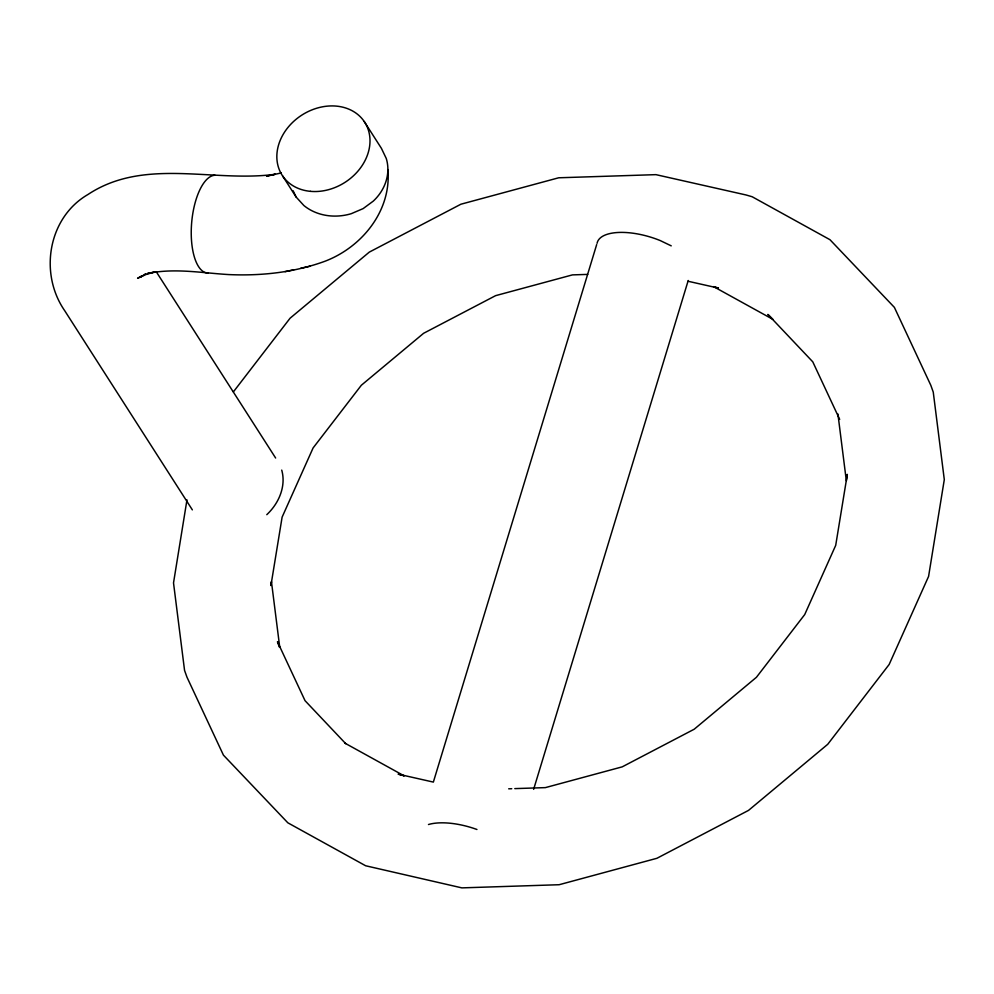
<?xml version="1.0" encoding="UTF-8"?>
<svg xmlns="http://www.w3.org/2000/svg" width="994" height="994" viewBox="0 0 994 994"><rect width="100%" height="100%" fill="white"/><g stroke="black" fill="none" stroke-linecap="round" stroke-linejoin="round"><path stroke-width="1.49" d="M387.884 169.576C391.636 210.716 361.928 247.27 324.74 261.335C294.137 272.48 261.211 276.034 228.794 274.58C201.732 272.965 174.36 267.821 147.423 273.524L154.965 271.909L146.18 274.443L137.594 278.308L141.57 275.934M270.89 585.553L271.449 581.652L279.699 646.995M186.971 499.87L173.515 582.906L184.561 670.403L186.984 677.212L223.426 755.129L287.838 822.808L365.643 865.762L461.875 887.878L559.137 884.722L656.91 858.294L748.519 810.396L827.729 744.295L889.145 664.489L928.582 576.421L944.3 479.617L933.254 392.108L930.819 385.299L894.389 307.382L829.965 239.703L752.172 196.75L746.059 194.973L655.928 174.646L558.678 177.789L460.905 204.217L369.296 252.116L290.074 318.217L233.379 391.884M271.002 585.118L282.11 517.153L313.098 447.946L361.356 385.237L423.618 333.288L495.608 295.653L572.432 274.891L587.727 274.394M596.673 244.586L433.359 782.092L398.122 774.127L404.235 775.904L344.794 743.077M533.629 789.335L688.221 280.494M140.614 277.251L145.621 273.661M281.339 172.931L266.554 176.149L275.288 174.261C213.151 182.722 144.416 157.139 87.957 194.501C48.01 217.649 38.965 273.561 64.685 310.662L192.351 509.872M300.772 268.231L310.24 266.181M285.067 271.673L293.802 269.796M508.692 788.814L511.748 788.714M514.805 788.615L545.371 787.621L622.207 766.859L694.197 729.223L756.446 677.274L804.718 614.565L835.706 545.358L847.31 474.374L846.354 480.86L837.917 414.001M688.047 281.252L718.19 288.049M718.463 288.036L713.58 286.62L773.021 319.434L767.902 314.427L812.781 361.841L839.694 419.406M671.236 245.853L660.264 240.585A49.054 20.576 16.9 0 0 597.071 243.306M345.738 743.686L305.034 700.671L277.463 641.702L279.401 647.156M282.619 175.963L296.125 197.048L303.878 205.522A50.359 43.823 -18.4 0 0 351.242 213.698L363.121 208.616L373.322 201.086A48.482 42.183 -18.4 0 0 386.268 158.481L381.423 148.355L364.226 121.504M156.406 271.971L275.636 458.023M293.093 190.724L296.125 197.048M208.355 273.077A49.066 20.054 -85 0 1 191.507 224.694A49.066 20.054 -85 0 1 214.977 175.255M281.724 470.1A49.054 39.959 -32.7 0 1 266.79 514.681M428.476 824.523A49.054 20.576 16.9 0 1 476.946 829.493M310.476 191.345A49.054 39.959 -32.7 0 0 368.65 130.984A49.054 39.959 -32.7 0 0 291.13 123.877A49.054 39.959 -32.7 0 0 310.476 191.345"/></g></svg>
